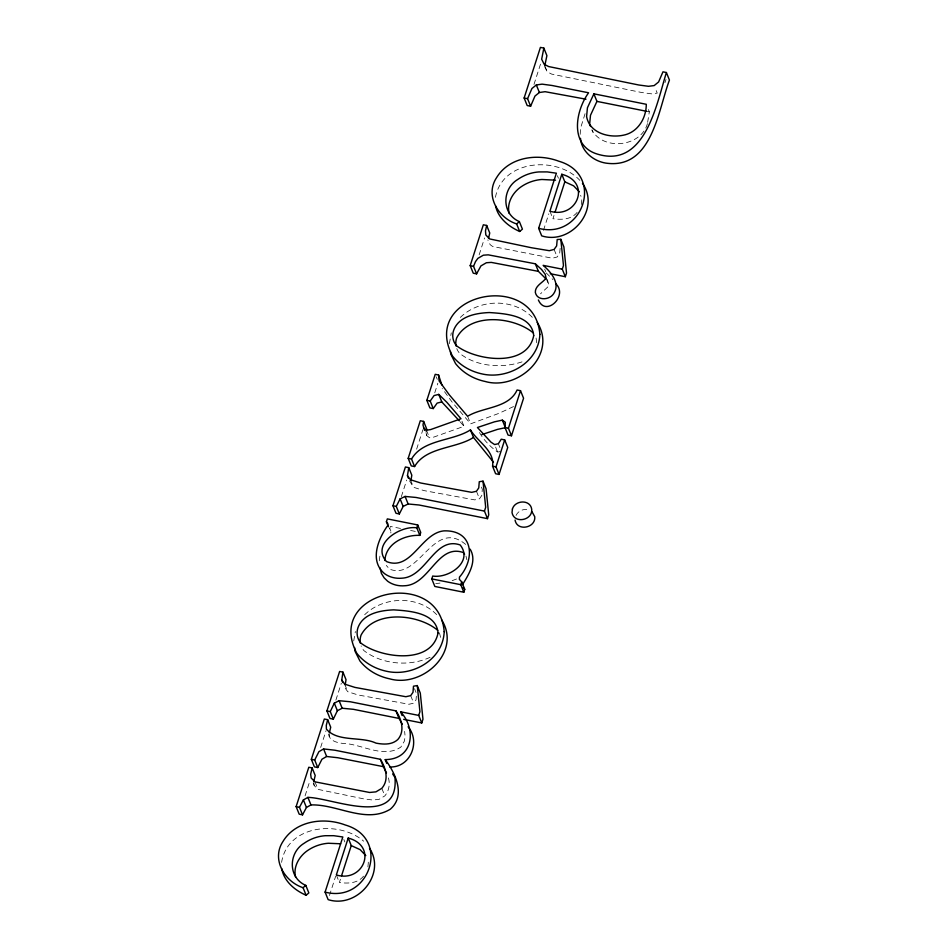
<?xml version="1.0" encoding="UTF-8"?>
<svg xmlns="http://www.w3.org/2000/svg" width="948" height="948" viewBox="0 0 948 948"><rect width="100%" height="100%" fill="white"/><g stroke="black" fill="none" stroke-linecap="round" stroke-linejoin="round"><path stroke-width="0.71" stroke-dasharray="4.74 3.56" d="M580.188 134.332L580.614 128.004L585.236 113.168M416.338 696.188L416.042 699.849L413.743 703.191L408.896 704.269L358.012 694.955L347.738 691.696L344.811 687.596M560.138 248.352L559.676 253.448L557.163 256.979L552.352 258.235L492.616 246.468L490.199 244.714L487.841 239.963M367.907 866.851L368.334 862.562L367.066 859.066M581.337 204.507L581.894 198.784L580.626 195.3M379.295 560.789L380.255 553.608M647.638 122.292L649.333 111.828L647.816 108.06M353.711 641.002L355.382 631.51M449.376 343.686L451.284 332.843M281.603 862.36C287.303 825.092 338.756 819.665 363.676 841.196M495.449 197.291C502.416 159.691 556.843 155.567 579.868 180.381M305.066 795.893L310.043 780.429M320.661 747.415L326.029 730.73M335.876 700.145L341.316 683.235M401.336 496.681L406.68 480.067M416.622 449.186L422.891 429.681M434.753 392.839L437.834 383.241M479.143 254.882L484.57 237.972M533.973 84.467L540.751 63.374M329.466 895.505L335.675 876.213M543.477 230.352L548.797 213.821M363.582 876.142C357.787 883.441 347.857 883.69 339.384 882.517L341.138 877.042M577.142 212.376C571.348 219.663 561.417 219.912 552.945 218.739L554.71 213.276M664.927 82.713L666.006 79.383M647.425 123.596C641.144 147.13 602.904 150.945 591.919 129.9M516.056 515.451C518.272 510.368 525.133 507.867 530.074 510.451M313.207 783.048L314.226 785.56L318.03 789.388L363.534 798.832L372.6 800.017L378.975 799.401L384.852 795.882C389.628 790.099 390.505 782.041 387.459 775.263M409.477 480.766L413.47 487.248L423.768 490.554L474.747 499.892L479.498 498.802L481.809 495.46L482.319 489.263L481.311 486.751M547.316 279.435L549.093 285.715L540.526 293.821M460.325 317.426C479.688 298.466 514.669 297.956 533.238 318.303M364.66 614.742C384.035 595.782 419.016 595.273 437.573 615.608M513.579 406.55L498.944 413.34L470.658 423.827L452.338 402.379L442.183 388.49M430.084 657.296C409.524 666.882 381.914 664.512 363.961 650.636A19.233 17.052 -22 0 1 361.117 645.92M452.149 580.686L457.066 578.801M461.984 421.268L464.022 426.304L433.698 437.123L429.491 437.763L426.588 435.416L425.569 432.904M522.028 361.875C501.895 368.582 476.5 366.769 459.626 353.32A19.233 17.052 -22 0 1 456.782 348.603M479.475 432.537C483.788 440.121 490.519 446.946 497.641 452.089L501.421 451.272M435.76 583.589L439.991 583.091M646.5 111.272L649.333 111.828M400.506 528.451L390.375 526.436L389.45 529.304L390.837 531.022L390.86 532.93M410.626 530.477L419.312 532.207M544.709 66.751L547.233 71.823L551.665 74.098L641.713 92.513L651.537 93.852L657.237 93.117L655.198 88.081M546.202 272.906L552.945 279.613M465.669 544.413C433.189 517.62 419.241 581.195 389.521 569.096L386.286 565.423M460.266 421.919L464.022 426.304M328.446 734.143C329.679 740.898 336.552 742.557 342.429 743.374C361.164 743.576 383.371 759.075 400.85 747.071L404.31 741.253L405.14 736.442L404.606 731.394M544.685 65.531L547.233 71.823M557.412 175.712L558.431 178.224M549.899 211.191L552.945 218.739M554.106 249.431L557.163 256.979M544.673 269.137L545.692 271.649M546.048 278.167L549.093 285.715M498.364 443.723L499.892 447.503M495.614 447.065L497.641 452.089M467.601 416.279L470.658 423.827M436.246 376.842L437.265 379.354M476.453 491.254L479.498 498.802M426.434 430.214L429.491 437.763M410.413 479.7L413.47 487.248M439.398 632.826L440.761 637.885M389.818 528.51L390.837 531.022M414.501 688.71L416.018 692.478M410.685 695.642L413.743 703.191M344.693 684.148L347.738 691.696M381.807 788.333L384.852 795.882M343.84 839.49L344.859 842.002M314.985 781.839L318.03 789.388M336.327 874.968L339.384 882.517M591.99 130.042L592.938 132.424M465.966 556.061L466.854 559.699M426.031 432.525L426.588 435.416M536.07 338.033L536.769 343.117M313.895 783.06L314.226 785.56M329.383 734.155L329.466 736.655"/><path stroke-width="1.42" d="M459.33 420.817L441.804 401.94L437.135 403.101L433.248 408.576L429.894 407.913L426.849 400.364L435.227 374.33L438.569 374.993L439.125 380.942L449.293 394.83L467.601 416.279C482.769 406.905 508.827 408.422 517.087 389.995L520.523 390.683L523.569 398.231L511.493 435.772L508.057 435.085L505.011 427.536L505.32 422.263L502.345 420.142L494.489 421.824L477.436 427.501L490.981 442.159L494.595 444.553L498.364 443.723L501.255 439.208L504.692 439.896L507.737 447.432L499.051 474.438L495.614 473.751L492.569 466.203C494.915 450.869 477.436 441.413 470.433 429.906C452.753 441.282 422.962 439.185 411.539 459.033L414.584 466.57L411.242 465.906L408.185 458.358L420.296 420.746L423.638 421.41L426.683 428.958L426.245 431.34M544.863 65.424L546.901 55.636L543.856 48.087L540.419 47.4L524.137 98L527.183 105.548L530.619 106.223L534.98 96.044L539.388 92.501L545.112 91.695L585.994 99.196M384.864 560.517C385.789 543.453 404.547 534.696 419.834 535.371L420.758 532.492L417.713 524.943L387.329 518.888L386.405 521.767L388.443 526.792M342.773 682.56L341.754 680.048L342.963 672.132L339.621 671.468L326.93 710.917L329.975 718.466L333.329 719.129L337.37 710.716L342.169 708.239L353.391 709.317L399.001 718.418L402.331 724.13M345.214 684.954L346.02 679.68L342.963 672.132M407.45 475.73L408.754 467.648L405.412 466.985L392.946 505.734L395.991 513.283L399.345 513.946L403.149 506.422L408.138 503.981L419.123 505.011L487.497 518.651L488.73 514.823L486.063 488.706L483.006 481.157L479.273 481.714L478.764 487.912L476.453 491.254L471.701 492.344L420.722 483.006L410.413 479.7L407.45 475.73L408.458 478.242M410.934 480.589L411.811 475.197L408.754 467.648M423.638 421.41L422.986 424.988L424.55 430.392M313.729 781.804L315.198 775.476L312.141 767.927L308.799 767.264L296.132 806.618L299.189 814.166L302.531 814.842L306.441 807.459L310.956 804.935C337.121 803.975 365.691 824.132 390.303 809.213C406.052 795.573 395.458 773.177 385.22 759.609C413.008 759.443 417.013 729.652 400.601 711.794L418.708 715.408L421.765 722.957L403.647 719.342M546.072 278.961L538.393 271.353L491.277 262.395L486.395 262.738L480.92 265.914L476.595 273.853L473.242 273.19L470.196 265.641L483.338 224.794L486.68 225.458L485.483 230.874L485.814 234.926L489.571 238.92L531.425 247.736L549.307 250.699L554.106 249.431L556.63 245.899L557.199 239.524L560.825 239.323L563.87 246.871L566.513 273.071L565.34 276.721L550.302 273.723M488.528 238.422L489.737 233.007L486.68 225.458M386.476 772.881L383.419 766.837L382.459 766.458L337.808 757.736L326.645 756.492L321.964 759.218L317.746 767.548L314.404 766.885L311.347 759.336L324.323 719.011L327.664 719.686L326.29 725.35L326.408 729.119C337.571 742.32 361.224 736.11 375.989 743.125C383.43 744.512 391.82 745.045 397.805 739.535C405.151 731.181 401.537 719.094 395.956 710.87L350.333 701.769L339.111 700.69L334.312 703.167L330.271 711.581L333.329 719.129M329.335 732.899L330.722 727.223L327.664 719.686M312.141 767.927L310.671 774.255L311.169 778.024L314.985 781.839L369.554 792.469L375.929 791.864L381.807 788.333C389.296 779.801 385.8 767.844 380.373 759.289L334.762 750.2L323.588 748.944L318.907 751.669L314.7 760L317.746 767.548M530.619 106.223L527.574 98.687L531.935 88.496L536.343 84.953L542.066 84.147L551.902 85.462L588.59 92.785C575.661 110.643 569.558 143.93 595.451 153.469C644.782 170.486 656.478 104.363 666.397 72.522L662.96 71.835L658.611 81.955L654.191 85.569L648.491 86.304L638.656 84.976L548.619 66.55L544.176 64.274L541.663 59.214L543.856 48.087M419.834 535.371L416.788 527.823L417.713 524.943M369.507 848.223C386.748 874.329 356.886 908.836 328.138 899.64L325.093 892.092L342.821 836.977L333.696 835.686L325.235 835.709A37.553 33.31 -22 0 0 304.142 843.27C288.358 852.679 287.837 877.753 305.801 885.373L308.847 892.921L306.121 895.256C294.84 890.338 283.914 881.237 281.71 868.534M582.475 183.343C600.902 209.401 571.04 245.259 541.699 235.862L538.654 228.326L556.393 173.2L547.269 171.908L538.808 171.932A37.553 33.31 -22 0 0 517.715 179.492C501.919 188.901 501.409 213.975 519.362 221.607L522.419 229.143L519.682 231.478C508.839 226.679 498.067 218.123 495.591 205.941M348.212 838.044L336.327 874.968C363.582 883.157 378.359 845.995 348.212 838.044L351.258 845.592L341.576 875.679M561.785 174.266L549.899 211.191C577.154 219.379 591.919 182.217 561.785 174.266L564.83 181.815L555.149 211.902M416.788 527.823C400.447 525.228 370.715 544.128 386.476 561.548C411.503 571.549 421.042 533.001 444.031 530.868C473.455 529.944 475.458 558.87 459.46 577.107L459.401 579.418L461.7 581.823L464.745 589.36L463.821 592.239L434.836 586.457L431.79 578.908L432.715 576.04C448.783 578.671 473.502 561.785 460.207 544.981C434.599 535.94 426.446 576.917 401.976 578.185A25.928 23.001 -22 0 1 384.627 573.718C369.127 560.861 378.169 538.997 387.815 525.382L387.779 523.474L386.405 521.767M499.051 474.438L496.005 466.89L504.692 439.896M511.493 435.772L508.448 428.223L520.523 390.683M418.708 715.408L419.917 711.664L417.25 685.558L413.482 686.198L412.996 692.313L410.685 695.642L405.839 696.721L354.955 687.407L344.693 684.148L341.754 680.048M463.821 592.239L460.775 584.691L461.7 581.823M487.497 518.651L484.452 511.102L485.684 507.275L483.006 481.157M565.34 276.721L562.283 269.173L563.467 265.523L560.825 239.323M421.765 722.957L422.962 719.212L420.296 693.106L417.25 685.558M476.595 273.853L473.538 266.305L475.493 261.624L477.875 258.366L483.35 255.19L488.232 254.846L535.347 263.805L541.521 269.422L545.278 274.41L546.048 278.167C542.588 282.907 535.075 285.656 535.324 292.387C537.137 301.002 549.212 300.172 553.49 293.951C560.801 283.594 550.966 271.981 543.145 265.357L562.283 269.173M399.345 513.946L396.288 506.41L400.103 498.873L405.08 496.432L416.077 497.463L484.452 511.102M593.886 93.84L587.44 107.752L586.587 116.557C589.549 133.064 608.971 138.23 623.334 135.208C637.731 132.507 646.311 118.251 646.287 104.292L593.886 93.84L596.932 101.389L590.486 115.3L589.644 124.105L590.58 126.475M433.248 408.576L430.191 401.028L434.089 395.553L438.758 394.392L446.887 402.319L460.977 418.755L430.653 429.574L426.434 430.214L423.531 427.88M414.584 466.57C426.019 446.721 455.798 448.831 473.479 437.455L493.458 462.209M302.531 814.842L299.485 807.293L303.384 799.911L307.91 797.386C332.404 797.789 399.179 828.268 394.972 777.68M462.506 584.655C468.845 574.334 477.223 561.133 470.172 549.165M538.654 228.326C582.807 240.081 605.298 174.681 558.858 161.231C537.469 153.126 509.088 156.835 496.491 177.786C484.76 195.584 498.138 217.886 516.636 223.929L519.362 221.607M325.093 892.092C369.246 903.859 391.737 838.459 345.297 824.997C323.896 816.903 295.515 820.601 282.919 841.563C271.187 859.35 284.566 881.652 303.064 887.707L305.801 885.373M481.762 434.634L497.534 429.373L505.391 427.69L502.345 420.142M389.711 766.956C410.294 767.951 420.924 741.881 408.078 726.784M555.528 180.191L541.853 179.48A37.553 33.31 -22 0 0 520.76 187.04C512.56 192.811 506.516 203.37 509.218 213.501M340.652 843.779L328.281 843.258A37.553 33.31 -22 0 0 307.188 850.818C298.987 856.589 292.944 867.147 295.658 877.279M596.932 101.389L646.5 111.272M524.137 98L527.574 98.687M470.196 265.641L473.538 266.305M426.849 400.364L430.191 401.028M505.011 427.536L508.448 428.223M492.569 466.203L496.005 466.89M408.185 458.358L411.539 459.033M392.946 505.734L396.288 506.41M431.79 578.908L460.775 584.691M326.93 710.917L330.271 711.581M311.347 759.336L314.7 760M296.132 806.618L299.485 807.293M564.83 181.815L573.647 185.855L579.358 191.804M351.258 845.592L360.086 849.633L365.798 855.582M533.392 333.009C514.148 316.751 470.279 312.058 456.675 337.903A19.233 17.052 -22 0 0 456.047 345.984M437.739 630.325C418.483 614.055 374.614 609.363 361.01 635.219A19.233 17.052 -22 0 0 360.394 643.301M532.006 511.754L534.743 516.707C535.94 527.977 517.039 531.721 515.072 520.061M463.216 587.76L464.745 589.36M464.615 554.296L463.252 552.53C437.644 543.488 429.503 584.454 405.021 585.734A25.928 23.001 -22 0 1 387.685 581.266L384.106 577.806L381.428 573.445L379.994 567.852M555.848 283.819C568.397 295.681 545.775 317.497 538.369 299.935M392.638 773.9L394.83 777.265M537.255 322.45C557.673 354.753 517.999 390.825 485.352 381.523A57.579 51.074 -22 0 1 455.573 363.617L450.774 354.102L450.419 351.495M441.59 619.767C462.008 652.07 422.334 688.141 389.687 678.839A57.579 51.074 -22 0 1 359.908 660.934L355.109 651.418L354.588 647.508M666.397 72.522L669.442 80.07C658.066 110.229 652.058 169.965 605.654 163.08C593.282 161.018 581.491 151.407 580.496 138.337M536.343 84.953L539.388 92.501M535.347 263.805L538.393 271.353M516.636 223.929L519.682 231.478M470.433 429.906L473.479 437.455M438.569 374.993L441.839 384.912M438.758 394.392L441.804 401.94M405.08 496.432L408.138 503.981M400.103 498.873L403.149 506.422M400.601 711.794L402.118 715.574M395.956 710.87L399.001 718.418M385.22 759.609L386.737 763.377M380.373 759.289L383.419 766.837M339.111 700.69L342.169 708.239M334.312 703.167L337.37 710.716M323.588 748.944L326.645 756.492M307.91 797.386L310.956 804.935M303.384 799.911L306.441 807.459M303.064 887.707L306.121 895.256M512.418 508.993L512.027 512.513C513.994 524.185 532.894 520.428 531.698 509.159C530.193 499.193 514.977 500.082 512.418 508.993M438.059 632.885C431.707 665.437 380.006 658.007 360.915 643.088A19.233 17.052 -22 0 1 357.965 627.671C363.203 613.451 380.373 610.405 393.728 609.86C409.358 610.939 436.151 612.491 438.059 632.885M533.724 335.568C527.361 368.12 475.671 360.69 456.569 345.771A19.233 17.052 -22 0 1 453.63 330.354C458.856 316.134 476.026 313.089 489.381 312.544C505.023 313.622 531.816 315.174 533.724 335.568M444.197 631.617C443.178 659.654 412.344 677.097 386.642 671.291A57.579 51.074 -22 0 1 356.863 653.385C323.789 590.805 438.912 566.643 444.197 631.617M539.862 334.3C538.843 362.337 508.01 379.781 482.295 373.986A57.579 51.074 -22 0 1 452.516 356.069C419.454 293.489 534.577 269.327 539.862 334.3"/></g></svg>
